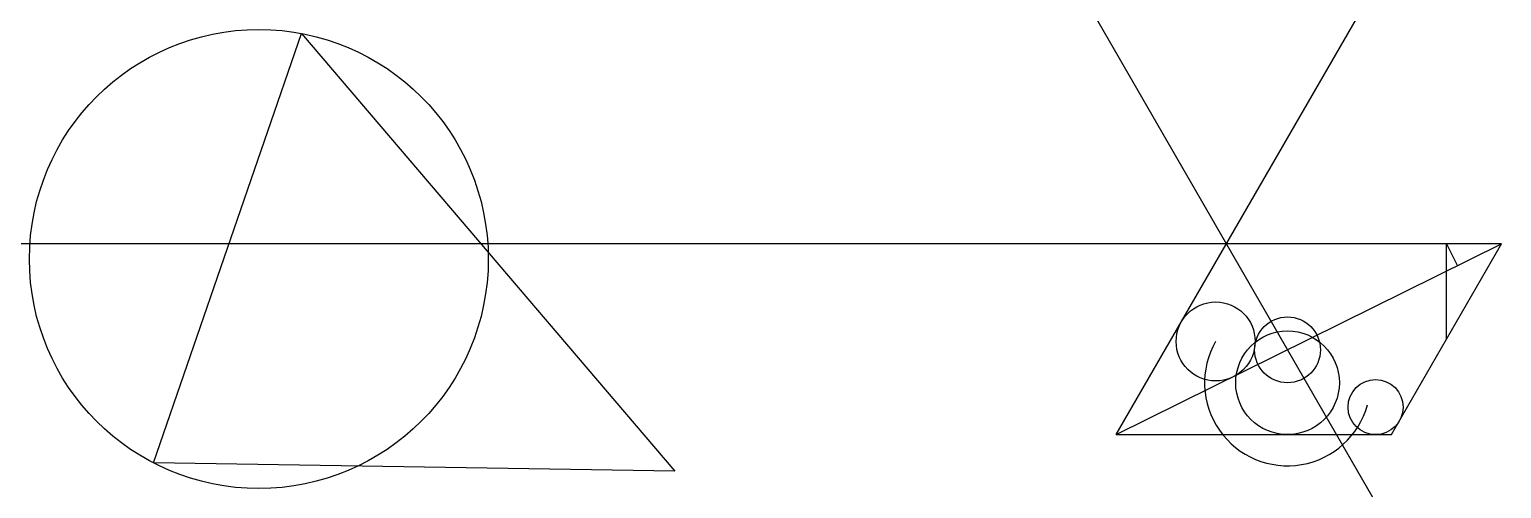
# Model space of a CAD drawing. Header units: millimetres. Extents: x 25 to 2700, y 202 to 1036.
import ezdxf

# ---------------------------------------------------------------- set-up
doc = ezdxf.new("R2010")
doc.units = ezdxf.units.MM

msp = doc.modelspace()

# ---------------------------------------------------------------- linework, layer by layer
for p, q in [((250.4, 248.7), (519.5, 1028.6)), ((519.5, 1028.6), (1198, 233.4)), ((2000, 300), (2700, 646.4)), ((2500, 300), (2700, 646.4)), ((2600, 473.2), (2600, 646.4)), ((2600, 646.4), (2619.7, 606.7)), ((2000, 300), (2500, 300)), ((1198, 233.4), (250.4, 248.7))]:
    msp.add_line(p, q)
msp.add_xline((2200, 646.4), (0.5, -0.866025))
for p, direction in [((2000, 300), (0.5, 0.866025)), ((2700, 646.4), (-1, 0))]:
    msp.add_ray(p, direction)
for centre, radius in [((442, 619), 416.9), ((2180.5, 469.3), 71.7), ((2311.1, 454), 59.8), ((2311.1, 394.2), 94.2), ((2471.1, 350), 50)]:
    msp.add_circle(centre, radius)
msp.add_arc((2311.1, 394.2), 150.7, 150.0766, 344.5706)

doc.saveas('drawing.dxf')
